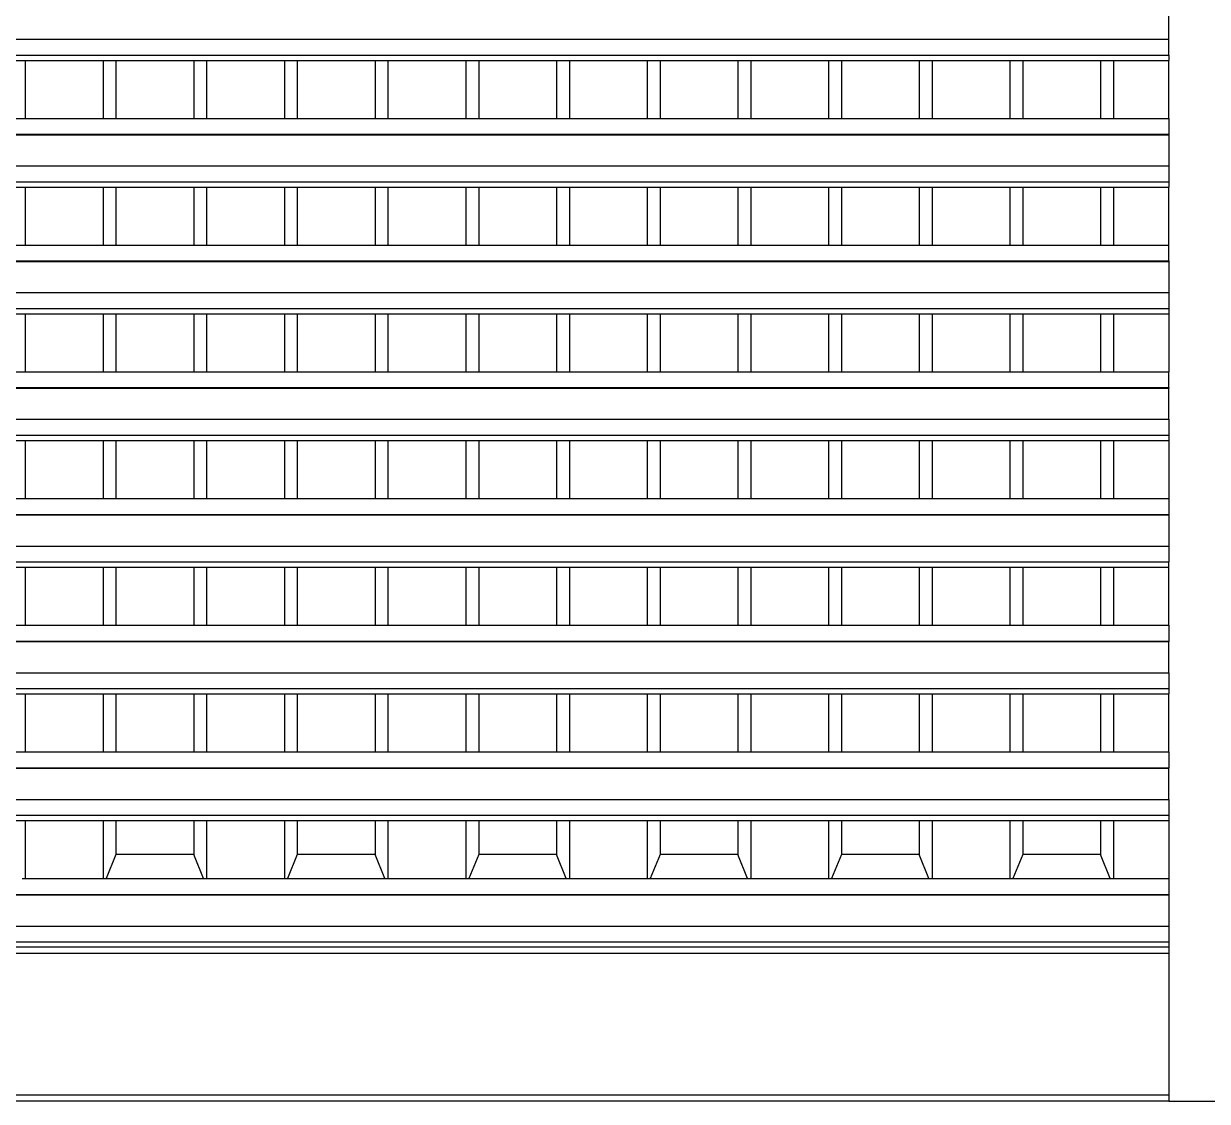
# Model space of a CAD drawing. Extents: x -101 to 101, y -14 to 18.
# Drawn here: x -41.995 to -40.152, y 9.145 to 10.823 of the extents above; entities that cross this region are included whole.
import ezdxf

# ---------------------------------------------------------------- set-up
doc = ezdxf.new("R2010")
doc.units = 0
doc.layers.get('0').update_dxf_attribs({"linetype": 'CONTINUOUS'})

msp = doc.modelspace()

# ---------------------------------------------------------------- linework, layer by layer
for p, q in [((-40.2123, 10.7989), (-40.2123, 10.8474)), ((-43.8423, 10.7989), (-40.2123, 10.7989)), ((-40.2123, 10.7743), (-40.2123, 10.7989)), ((-43.8423, 10.7743), (-40.2123, 10.7743)), ((-42.0131, 10.766), (-41.9929, 10.766)), ((-41.9929, 10.766), (-41.9929, 10.6756)), ((-41.9929, 10.766), (-41.8718, 10.766)), ((-41.8718, 10.766), (-41.8718, 10.6756)), ((-41.8718, 10.766), (-41.8517, 10.766)), ((-41.8517, 10.766), (-41.8517, 10.6756)), ((-41.8517, 10.766), (-41.7306, 10.766)), ((-41.7306, 10.766), (-41.7306, 10.6756)), ((-41.7306, 10.766), (-41.7105, 10.766)), ((-41.7105, 10.766), (-41.7105, 10.6756)), ((-41.7105, 10.766), (-41.5894, 10.766)), ((-41.5894, 10.766), (-41.5894, 10.6756)), ((-41.5894, 10.766), (-41.5693, 10.766)), ((-41.5693, 10.766), (-41.5693, 10.6756)), ((-41.5693, 10.766), (-41.4482, 10.766)), ((-41.4482, 10.766), (-41.4482, 10.6756)), ((-41.4482, 10.766), (-41.4281, 10.766)), ((-41.4281, 10.766), (-41.4281, 10.6756)), ((-41.4281, 10.766), (-41.307, 10.766)), ((-41.307, 10.766), (-41.307, 10.6756)), ((-41.307, 10.766), (-41.2868, 10.766)), ((-41.2868, 10.766), (-41.2868, 10.6756)), ((-41.2868, 10.766), (-41.1658, 10.766)), ((-41.1658, 10.766), (-41.1658, 10.6756)), ((-41.1658, 10.766), (-41.1456, 10.766)), ((-41.1456, 10.766), (-41.1456, 10.6756)), ((-41.1456, 10.766), (-41.0246, 10.766)), ((-41.0246, 10.766), (-41.0246, 10.6756)), ((-41.0246, 10.766), (-41.0044, 10.766)), ((-41.0044, 10.766), (-41.0044, 10.6756)), ((-41.0044, 10.766), (-40.8834, 10.766)), ((-40.8834, 10.766), (-40.8834, 10.6756)), ((-40.8834, 10.766), (-40.8632, 10.766)), ((-40.8632, 10.766), (-40.8632, 10.6756)), ((-40.8632, 10.766), (-40.7422, 10.766)), ((-40.7422, 10.766), (-40.7422, 10.6756)), ((-40.7422, 10.766), (-40.722, 10.766)), ((-40.722, 10.766), (-40.722, 10.6756)), ((-40.722, 10.766), (-40.601, 10.766)), ((-40.601, 10.766), (-40.601, 10.6756)), ((-40.601, 10.766), (-40.5808, 10.766)), ((-40.5808, 10.766), (-40.5808, 10.6756)), ((-40.5808, 10.766), (-40.4598, 10.766)), ((-40.4598, 10.766), (-40.4598, 10.6756)), ((-40.4598, 10.766), (-40.4396, 10.766)), ((-40.4396, 10.766), (-40.4396, 10.6756)), ((-40.4396, 10.766), (-40.3186, 10.766)), ((-40.3186, 10.766), (-40.3186, 10.6756)), ((-40.3186, 10.766), (-40.2984, 10.766)), ((-40.2984, 10.766), (-40.2984, 10.6756)), ((-40.2984, 10.766), (-40.2123, 10.766)), ((-40.2123, 10.7743), (-40.2123, 10.766)), ((-40.2123, 10.6756), (-40.2123, 10.766)), ((-42.0131, 10.6756), (-41.9929, 10.6756)), ((-41.9929, 10.6756), (-41.8718, 10.6756)), ((-41.8718, 10.6756), (-41.8517, 10.6756)), ((-41.8517, 10.6756), (-41.7306, 10.6756)), ((-41.7306, 10.6756), (-41.7105, 10.6756)), ((-41.7105, 10.6756), (-41.5894, 10.6756)), ((-41.5894, 10.6756), (-41.5693, 10.6756)), ((-41.5693, 10.6756), (-41.4482, 10.6756)), ((-41.4482, 10.6756), (-41.4281, 10.6756)), ((-41.4281, 10.6756), (-41.307, 10.6756)), ((-41.307, 10.6756), (-41.2868, 10.6756)), ((-41.2868, 10.6756), (-41.1658, 10.6756)), ((-41.1658, 10.6756), (-41.1456, 10.6756)), ((-41.1456, 10.6756), (-41.0246, 10.6756)), ((-41.0246, 10.6756), (-41.0044, 10.6756)), ((-41.0044, 10.6756), (-40.8834, 10.6756)), ((-40.8834, 10.6756), (-40.8632, 10.6756)), ((-40.8632, 10.6756), (-40.7422, 10.6756)), ((-40.7422, 10.6756), (-40.722, 10.6756)), ((-40.722, 10.6756), (-40.601, 10.6756)), ((-40.601, 10.6756), (-40.5808, 10.6756)), ((-40.5808, 10.6756), (-40.4598, 10.6756)), ((-40.4598, 10.6756), (-40.4396, 10.6756)), ((-40.4396, 10.6756), (-40.3186, 10.6756)), ((-40.3186, 10.6756), (-40.2984, 10.6756)), ((-40.2984, 10.6756), (-40.2123, 10.6756)), ((-40.2123, 10.6756), (-40.2123, 10.651)), ((-43.8423, 10.651), (-40.2123, 10.651)), ((-43.8423, 10.6501), (-40.2123, 10.6501)), ((-40.2123, 10.651), (-40.2123, 10.6501)), ((-40.2123, 10.6501), (-40.2123, 10.6016)), ((-43.8423, 10.6016), (-40.2123, 10.6016)), ((-40.2123, 10.6016), (-40.2123, 10.577)), ((-43.8423, 10.577), (-40.2123, 10.577)), ((-42.0131, 10.5688), (-41.9929, 10.5688)), ((-41.9929, 10.5688), (-41.9929, 10.4783)), ((-41.9929, 10.5688), (-41.8718, 10.5688)), ((-41.8718, 10.5688), (-41.8718, 10.4783)), ((-41.8718, 10.5688), (-41.8517, 10.5688)), ((-41.8517, 10.5688), (-41.8517, 10.4783)), ((-41.8517, 10.5688), (-41.7306, 10.5688)), ((-41.7306, 10.5688), (-41.7306, 10.4783)), ((-41.7306, 10.5688), (-41.7105, 10.5688)), ((-41.7105, 10.5688), (-41.7105, 10.4783)), ((-41.7105, 10.5688), (-41.5894, 10.5688)), ((-41.5894, 10.5688), (-41.5894, 10.4783)), ((-41.5894, 10.5688), (-41.5693, 10.5688)), ((-41.5693, 10.5688), (-41.5693, 10.4783)), ((-41.5693, 10.5688), (-41.4482, 10.5688)), ((-41.4482, 10.5688), (-41.4482, 10.4783)), ((-41.4482, 10.5688), (-41.4281, 10.5688)), ((-41.4281, 10.5688), (-41.4281, 10.4783)), ((-41.4281, 10.5688), (-41.307, 10.5688)), ((-41.307, 10.5688), (-41.307, 10.4783)), ((-41.307, 10.5688), (-41.2868, 10.5688)), ((-41.2868, 10.5688), (-41.2868, 10.4783)), ((-41.2868, 10.5688), (-41.1658, 10.5688)), ((-41.1658, 10.5688), (-41.1658, 10.4783)), ((-41.1658, 10.5688), (-41.1456, 10.5688)), ((-41.1456, 10.5688), (-41.1456, 10.4783)), ((-41.1456, 10.5688), (-41.0246, 10.5688)), ((-41.0246, 10.5688), (-41.0246, 10.4783)), ((-41.0246, 10.5688), (-41.0044, 10.5688)), ((-41.0044, 10.5688), (-41.0044, 10.4783)), ((-41.0044, 10.5688), (-40.8834, 10.5688)), ((-40.8834, 10.5688), (-40.8834, 10.4783)), ((-40.8834, 10.5688), (-40.8632, 10.5688)), ((-40.8632, 10.5688), (-40.8632, 10.4783)), ((-40.8632, 10.5688), (-40.7422, 10.5688)), ((-40.7422, 10.5688), (-40.7422, 10.4783)), ((-40.7422, 10.5688), (-40.722, 10.5688)), ((-40.722, 10.5688), (-40.722, 10.4783)), ((-40.722, 10.5688), (-40.601, 10.5688)), ((-40.601, 10.5688), (-40.601, 10.4783)), ((-40.601, 10.5688), (-40.5808, 10.5688)), ((-40.5808, 10.5688), (-40.5808, 10.4783)), ((-40.5808, 10.5688), (-40.4598, 10.5688)), ((-40.4598, 10.5688), (-40.4598, 10.4783)), ((-40.4598, 10.5688), (-40.4396, 10.5688)), ((-40.4396, 10.5688), (-40.4396, 10.4783)), ((-40.4396, 10.5688), (-40.3186, 10.5688)), ((-40.3186, 10.5688), (-40.3186, 10.4783)), ((-40.3186, 10.5688), (-40.2984, 10.5688)), ((-40.2984, 10.5688), (-40.2984, 10.4783)), ((-40.2984, 10.5688), (-40.2123, 10.5688)), ((-40.2123, 10.577), (-40.2123, 10.5688)), ((-40.2123, 10.4783), (-40.2123, 10.5688)), ((-42.0131, 10.4783), (-41.9929, 10.4783)), ((-41.9929, 10.4783), (-41.8718, 10.4783)), ((-41.8718, 10.4783), (-41.8517, 10.4783)), ((-41.8517, 10.4783), (-41.7306, 10.4783)), ((-41.7306, 10.4783), (-41.7105, 10.4783)), ((-41.7105, 10.4783), (-41.5894, 10.4783)), ((-41.5894, 10.4783), (-41.5693, 10.4783)), ((-41.5693, 10.4783), (-41.4482, 10.4783)), ((-41.4482, 10.4783), (-41.4281, 10.4783)), ((-41.4281, 10.4783), (-41.307, 10.4783)), ((-41.307, 10.4783), (-41.2868, 10.4783)), ((-41.2868, 10.4783), (-41.1658, 10.4783)), ((-41.1658, 10.4783), (-41.1456, 10.4783)), ((-41.1456, 10.4783), (-41.0246, 10.4783)), ((-41.0246, 10.4783), (-41.0044, 10.4783)), ((-41.0044, 10.4783), (-40.8834, 10.4783)), ((-40.8834, 10.4783), (-40.8632, 10.4783)), ((-40.8632, 10.4783), (-40.7422, 10.4783)), ((-40.7422, 10.4783), (-40.722, 10.4783)), ((-40.722, 10.4783), (-40.601, 10.4783)), ((-40.601, 10.4783), (-40.5808, 10.4783)), ((-40.5808, 10.4783), (-40.4598, 10.4783)), ((-40.4598, 10.4783), (-40.4396, 10.4783)), ((-40.4396, 10.4783), (-40.3186, 10.4783)), ((-40.3186, 10.4783), (-40.2984, 10.4783)), ((-40.2984, 10.4783), (-40.2123, 10.4783)), ((-40.2123, 10.4537), (-40.2123, 10.4783)), ((-43.8423, 10.4537), (-40.2123, 10.4537)), ((-43.8423, 10.4529), (-40.2123, 10.4529)), ((-40.2123, 10.4537), (-40.2123, 10.4529)), ((-40.2123, 10.4529), (-40.2123, 10.4044)), ((-43.8423, 10.4044), (-40.2123, 10.4044)), ((-40.2123, 10.4044), (-40.2123, 10.3797)), ((-43.8423, 10.3797), (-40.2123, 10.3797)), ((-40.2123, 10.3797), (-40.2123, 10.3715)), ((-42.0131, 10.3715), (-41.9929, 10.3715)), ((-41.9929, 10.3715), (-41.9929, 10.2811)), ((-41.9929, 10.3715), (-41.8718, 10.3715)), ((-41.8718, 10.3715), (-41.8718, 10.2811)), ((-41.8718, 10.3715), (-41.8517, 10.3715)), ((-41.8517, 10.3715), (-41.8517, 10.2811)), ((-41.8517, 10.3715), (-41.7306, 10.3715)), ((-41.7306, 10.3715), (-41.7306, 10.2811)), ((-41.7306, 10.3715), (-41.7105, 10.3715)), ((-41.7105, 10.3715), (-41.7105, 10.2811)), ((-41.7105, 10.3715), (-41.5894, 10.3715)), ((-41.5894, 10.3715), (-41.5894, 10.2811)), ((-41.5894, 10.3715), (-41.5693, 10.3715)), ((-41.5693, 10.3715), (-41.5693, 10.2811)), ((-41.5693, 10.3715), (-41.4482, 10.3715)), ((-41.4482, 10.3715), (-41.4482, 10.2811)), ((-41.4482, 10.3715), (-41.4281, 10.3715)), ((-41.4281, 10.3715), (-41.4281, 10.2811)), ((-41.4281, 10.3715), (-41.307, 10.3715)), ((-41.307, 10.3715), (-41.307, 10.2811)), ((-41.307, 10.3715), (-41.2868, 10.3715)), ((-41.2868, 10.3715), (-41.2868, 10.2811)), ((-41.2868, 10.3715), (-41.1658, 10.3715)), ((-41.1658, 10.3715), (-41.1658, 10.2811)), ((-41.1658, 10.3715), (-41.1456, 10.3715)), ((-41.1456, 10.3715), (-41.1456, 10.2811)), ((-41.1456, 10.3715), (-41.0246, 10.3715)), ((-41.0246, 10.3715), (-41.0246, 10.2811)), ((-41.0246, 10.3715), (-41.0044, 10.3715)), ((-41.0044, 10.3715), (-41.0044, 10.2811)), ((-41.0044, 10.3715), (-40.8834, 10.3715)), ((-40.8834, 10.3715), (-40.8834, 10.2811)), ((-40.8834, 10.3715), (-40.8632, 10.3715)), ((-40.8632, 10.3715), (-40.8632, 10.2811)), ((-40.8632, 10.3715), (-40.7422, 10.3715)), ((-40.7422, 10.3715), (-40.7422, 10.2811)), ((-40.7422, 10.3715), (-40.722, 10.3715)), ((-40.722, 10.3715), (-40.722, 10.2811)), ((-40.722, 10.3715), (-40.601, 10.3715)), ((-40.601, 10.3715), (-40.601, 10.2811)), ((-40.601, 10.3715), (-40.5808, 10.3715)), ((-40.5808, 10.3715), (-40.5808, 10.2811)), ((-40.5808, 10.3715), (-40.4598, 10.3715)), ((-40.4598, 10.3715), (-40.4598, 10.2811)), ((-40.4598, 10.3715), (-40.4396, 10.3715)), ((-40.4396, 10.3715), (-40.4396, 10.2811)), ((-40.4396, 10.3715), (-40.3186, 10.3715)), ((-40.3186, 10.3715), (-40.3186, 10.2811)), ((-40.3186, 10.3715), (-40.2984, 10.3715)), ((-40.2984, 10.3715), (-40.2984, 10.2811)), ((-40.2984, 10.3715), (-40.2123, 10.3715)), ((-40.2123, 10.3715), (-40.2123, 10.2811)), ((-42.0131, 10.2811), (-41.9929, 10.2811)), ((-41.9929, 10.2811), (-41.8718, 10.2811)), ((-41.8718, 10.2811), (-41.8517, 10.2811)), ((-41.8517, 10.2811), (-41.7306, 10.2811)), ((-41.7306, 10.2811), (-41.7105, 10.2811)), ((-41.7105, 10.2811), (-41.5894, 10.2811)), ((-41.5894, 10.2811), (-41.5693, 10.2811)), ((-41.5693, 10.2811), (-41.4482, 10.2811)), ((-41.4482, 10.2811), (-41.4281, 10.2811)), ((-41.4281, 10.2811), (-41.307, 10.2811)), ((-41.307, 10.2811), (-41.2868, 10.2811)), ((-41.2868, 10.2811), (-41.1658, 10.2811)), ((-41.1658, 10.2811), (-41.1456, 10.2811)), ((-41.1456, 10.2811), (-41.0246, 10.2811)), ((-41.0246, 10.2811), (-41.0044, 10.2811)), ((-41.0044, 10.2811), (-40.8834, 10.2811)), ((-40.8834, 10.2811), (-40.8632, 10.2811)), ((-40.8632, 10.2811), (-40.7422, 10.2811)), ((-40.7422, 10.2811), (-40.722, 10.2811)), ((-40.722, 10.2811), (-40.601, 10.2811)), ((-40.601, 10.2811), (-40.5808, 10.2811)), ((-40.5808, 10.2811), (-40.4598, 10.2811)), ((-40.4598, 10.2811), (-40.4396, 10.2811)), ((-40.4396, 10.2811), (-40.3186, 10.2811)), ((-40.3186, 10.2811), (-40.2984, 10.2811)), ((-40.2984, 10.2811), (-40.2123, 10.2811)), ((-40.2123, 10.2564), (-40.2123, 10.2811)), ((-43.8423, 10.2564), (-40.2123, 10.2564)), ((-43.8423, 10.2556), (-40.2123, 10.2556)), ((-40.2123, 10.2564), (-40.2123, 10.2556)), ((-40.2123, 10.2071), (-40.2123, 10.2556)), ((-43.8423, 10.2071), (-40.2123, 10.2071)), ((-40.2123, 10.2071), (-40.2123, 10.1824)), ((-43.8423, 10.1824), (-40.2123, 10.1824)), ((-42.0131, 10.1742), (-41.9929, 10.1742)), ((-41.9929, 10.1742), (-41.9929, 10.0838)), ((-41.9929, 10.1742), (-41.8718, 10.1742)), ((-41.8718, 10.1742), (-41.8718, 10.0838)), ((-41.8718, 10.1742), (-41.8517, 10.1742)), ((-41.8517, 10.1742), (-41.8517, 10.0838)), ((-41.8517, 10.1742), (-41.7306, 10.1742)), ((-41.7306, 10.1742), (-41.7306, 10.0838)), ((-41.7306, 10.1742), (-41.7105, 10.1742)), ((-41.7105, 10.1742), (-41.7105, 10.0838)), ((-41.7105, 10.1742), (-41.5894, 10.1742)), ((-41.5894, 10.1742), (-41.5894, 10.0838)), ((-41.5894, 10.1742), (-41.5693, 10.1742)), ((-41.5693, 10.1742), (-41.5693, 10.0838)), ((-41.5693, 10.1742), (-41.4482, 10.1742)), ((-41.4482, 10.1742), (-41.4482, 10.0838)), ((-41.4482, 10.1742), (-41.4281, 10.1742)), ((-41.4281, 10.1742), (-41.4281, 10.0838)), ((-41.4281, 10.1742), (-41.307, 10.1742)), ((-41.307, 10.1742), (-41.307, 10.0838)), ((-41.307, 10.1742), (-41.2868, 10.1742)), ((-41.2868, 10.1742), (-41.2868, 10.0838)), ((-41.2868, 10.1742), (-41.1658, 10.1742)), ((-41.1658, 10.1742), (-41.1658, 10.0838)), ((-41.1658, 10.1742), (-41.1456, 10.1742)), ((-41.1456, 10.1742), (-41.1456, 10.0838)), ((-41.1456, 10.1742), (-41.0246, 10.1742)), ((-41.0246, 10.1742), (-41.0246, 10.0838)), ((-41.0246, 10.1742), (-41.0044, 10.1742)), ((-41.0044, 10.1742), (-41.0044, 10.0838)), ((-41.0044, 10.1742), (-40.8834, 10.1742)), ((-40.8834, 10.1742), (-40.8834, 10.0838)), ((-40.8834, 10.1742), (-40.8632, 10.1742)), ((-40.8632, 10.1742), (-40.8632, 10.0838)), ((-40.8632, 10.1742), (-40.7422, 10.1742)), ((-40.7422, 10.1742), (-40.7422, 10.0838)), ((-40.7422, 10.1742), (-40.722, 10.1742)), ((-40.722, 10.1742), (-40.722, 10.0838)), ((-40.722, 10.1742), (-40.601, 10.1742)), ((-40.601, 10.1742), (-40.601, 10.0838)), ((-40.601, 10.1742), (-40.5808, 10.1742)), ((-40.5808, 10.1742), (-40.5808, 10.0838)), ((-40.5808, 10.1742), (-40.4598, 10.1742)), ((-40.4598, 10.1742), (-40.4598, 10.0838)), ((-40.4598, 10.1742), (-40.4396, 10.1742)), ((-40.4396, 10.1742), (-40.4396, 10.0838)), ((-40.4396, 10.1742), (-40.3186, 10.1742)), ((-40.3186, 10.1742), (-40.3186, 10.0838)), ((-40.3186, 10.1742), (-40.2984, 10.1742)), ((-40.2984, 10.1742), (-40.2984, 10.0838)), ((-40.2984, 10.1742), (-40.2123, 10.1742)), ((-40.2123, 10.1824), (-40.2123, 10.1742)), ((-40.2123, 10.1742), (-40.2123, 10.0838)), ((-42.0131, 10.0838), (-41.9929, 10.0838)), ((-41.9929, 10.0838), (-41.8718, 10.0838)), ((-41.8718, 10.0838), (-41.8517, 10.0838)), ((-41.8517, 10.0838), (-41.7306, 10.0838)), ((-41.7306, 10.0838), (-41.7105, 10.0838)), ((-41.7105, 10.0838), (-41.5894, 10.0838)), ((-41.5894, 10.0838), (-41.5693, 10.0838)), ((-41.5693, 10.0838), (-41.4482, 10.0838)), ((-41.4482, 10.0838), (-41.4281, 10.0838)), ((-41.4281, 10.0838), (-41.307, 10.0838)), ((-41.307, 10.0838), (-41.2868, 10.0838)), ((-41.2868, 10.0838), (-41.1658, 10.0838)), ((-41.1658, 10.0838), (-41.1456, 10.0838)), ((-41.1456, 10.0838), (-41.0246, 10.0838)), ((-41.0246, 10.0838), (-41.0044, 10.0838)), ((-41.0044, 10.0838), (-40.8834, 10.0838)), ((-40.8834, 10.0838), (-40.8632, 10.0838)), ((-40.8632, 10.0838), (-40.7422, 10.0838)), ((-40.7422, 10.0838), (-40.722, 10.0838)), ((-40.722, 10.0838), (-40.601, 10.0838)), ((-40.601, 10.0838), (-40.5808, 10.0838)), ((-40.5808, 10.0838), (-40.4598, 10.0838)), ((-40.4598, 10.0838), (-40.4396, 10.0838)), ((-40.4396, 10.0838), (-40.3186, 10.0838)), ((-40.3186, 10.0838), (-40.2984, 10.0838)), ((-40.2984, 10.0838), (-40.2123, 10.0838)), ((-40.2123, 10.0838), (-40.2123, 10.0591)), ((-43.8423, 10.0591), (-40.2123, 10.0591)), ((-43.8423, 10.0583), (-40.2123, 10.0583)), ((-40.2123, 10.0591), (-40.2123, 10.0583)), ((-40.2123, 10.0583), (-40.2123, 10.0098)), ((-43.8423, 10.0098), (-40.2123, 10.0098)), ((-40.2123, 10.0098), (-40.2123, 9.9851)), ((-43.8423, 9.9851), (-40.2123, 9.9851)), ((-42.0131, 9.9769), (-41.9929, 9.9769)), ((-41.9929, 9.9769), (-41.9929, 9.8865)), ((-41.9929, 9.9769), (-41.8718, 9.9769)), ((-41.8718, 9.9769), (-41.8718, 9.8865)), ((-41.8718, 9.9769), (-41.8517, 9.9769)), ((-41.8517, 9.9769), (-41.8517, 9.8865)), ((-41.8517, 9.9769), (-41.7306, 9.9769)), ((-41.7306, 9.9769), (-41.7306, 9.8865)), ((-41.7306, 9.9769), (-41.7105, 9.9769)), ((-41.7105, 9.9769), (-41.7105, 9.8865)), ((-41.7105, 9.9769), (-41.5894, 9.9769)), ((-41.5894, 9.9769), (-41.5894, 9.8865)), ((-41.5894, 9.9769), (-41.5693, 9.9769)), ((-41.5693, 9.9769), (-41.5693, 9.8865)), ((-41.5693, 9.9769), (-41.4482, 9.9769)), ((-41.4482, 9.9769), (-41.4482, 9.8865)), ((-41.4482, 9.9769), (-41.4281, 9.9769)), ((-41.4281, 9.9769), (-41.4281, 9.8865)), ((-41.4281, 9.9769), (-41.307, 9.9769)), ((-41.307, 9.9769), (-41.307, 9.8865)), ((-41.307, 9.9769), (-41.2868, 9.9769)), ((-41.2868, 9.9769), (-41.2868, 9.8865)), ((-41.2868, 9.9769), (-41.1658, 9.9769)), ((-41.1658, 9.9769), (-41.1658, 9.8865)), ((-41.1658, 9.9769), (-41.1456, 9.9769)), ((-41.1456, 9.9769), (-41.1456, 9.8865)), ((-41.1456, 9.9769), (-41.0246, 9.9769)), ((-41.0246, 9.9769), (-41.0246, 9.8865)), ((-41.0246, 9.9769), (-41.0044, 9.9769)), ((-41.0044, 9.9769), (-41.0044, 9.8865)), ((-41.0044, 9.9769), (-40.8834, 9.9769)), ((-40.8834, 9.9769), (-40.8834, 9.8865)), ((-40.8834, 9.9769), (-40.8632, 9.9769)), ((-40.8632, 9.9769), (-40.8632, 9.8865)), ((-40.8632, 9.9769), (-40.7422, 9.9769)), ((-40.7422, 9.9769), (-40.7422, 9.8865)), ((-40.7422, 9.9769), (-40.722, 9.9769)), ((-40.722, 9.9769), (-40.722, 9.8865)), ((-40.722, 9.9769), (-40.601, 9.9769)), ((-40.601, 9.9769), (-40.601, 9.8865)), ((-40.601, 9.9769), (-40.5808, 9.9769)), ((-40.5808, 9.9769), (-40.5808, 9.8865)), ((-40.5808, 9.9769), (-40.4598, 9.9769)), ((-40.4598, 9.9769), (-40.4598, 9.8865)), ((-40.4598, 9.9769), (-40.4396, 9.9769)), ((-40.4396, 9.9769), (-40.4396, 9.8865)), ((-40.4396, 9.9769), (-40.3186, 9.9769)), ((-40.3186, 9.9769), (-40.3186, 9.8865)), ((-40.3186, 9.9769), (-40.2984, 9.9769)), ((-40.2984, 9.9769), (-40.2984, 9.8865)), ((-40.2984, 9.9769), (-40.2123, 9.9769)), ((-40.2123, 9.9769), (-40.2123, 9.9851)), ((-40.2123, 9.8865), (-40.2123, 9.9769)), ((-42.0131, 9.8865), (-41.9929, 9.8865)), ((-41.9929, 9.8865), (-41.8718, 9.8865)), ((-41.8718, 9.8865), (-41.8517, 9.8865)), ((-41.8517, 9.8865), (-41.7306, 9.8865)), ((-41.7306, 9.8865), (-41.7105, 9.8865)), ((-41.7105, 9.8865), (-41.5894, 9.8865)), ((-41.5894, 9.8865), (-41.5693, 9.8865)), ((-41.5693, 9.8865), (-41.4482, 9.8865)), ((-41.4482, 9.8865), (-41.4281, 9.8865)), ((-41.4281, 9.8865), (-41.307, 9.8865)), ((-41.307, 9.8865), (-41.2868, 9.8865)), ((-41.2868, 9.8865), (-41.1658, 9.8865)), ((-41.1658, 9.8865), (-41.1456, 9.8865)), ((-41.1456, 9.8865), (-41.0246, 9.8865)), ((-41.0246, 9.8865), (-41.0044, 9.8865)), ((-41.0044, 9.8865), (-40.8834, 9.8865)), ((-40.8834, 9.8865), (-40.8632, 9.8865)), ((-40.8632, 9.8865), (-40.7422, 9.8865)), ((-40.7422, 9.8865), (-40.722, 9.8865)), ((-40.722, 9.8865), (-40.601, 9.8865)), ((-40.601, 9.8865), (-40.5808, 9.8865)), ((-40.5808, 9.8865), (-40.4598, 9.8865)), ((-40.4598, 9.8865), (-40.4396, 9.8865)), ((-40.4396, 9.8865), (-40.3186, 9.8865)), ((-40.3186, 9.8865), (-40.2984, 9.8865)), ((-40.2984, 9.8865), (-40.2123, 9.8865)), ((-40.2123, 9.8865), (-40.2123, 9.8618)), ((-43.8423, 9.8618), (-40.2123, 9.8618)), ((-43.8423, 9.861), (-40.2123, 9.861)), ((-40.2123, 9.8618), (-40.2123, 9.861)), ((-40.2123, 9.8125), (-40.2123, 9.861)), ((-43.8423, 9.8125), (-40.2123, 9.8125)), ((-40.2123, 9.8125), (-40.2123, 9.7879)), ((-43.8423, 9.7879), (-40.2123, 9.7879)), ((-40.2123, 9.7879), (-40.2123, 9.7796)), ((-42.0131, 9.7796), (-41.9929, 9.7796)), ((-41.9929, 9.7796), (-41.9929, 9.6892)), ((-41.9929, 9.7796), (-41.8718, 9.7796)), ((-41.8718, 9.7796), (-41.8718, 9.6892)), ((-41.8718, 9.7796), (-41.8517, 9.7796)), ((-41.8517, 9.7796), (-41.8517, 9.6892)), ((-41.8517, 9.7796), (-41.7306, 9.7796)), ((-41.7306, 9.7796), (-41.7306, 9.6892)), ((-41.7306, 9.7796), (-41.7105, 9.7796)), ((-41.7105, 9.7796), (-41.7105, 9.6892)), ((-41.7105, 9.7796), (-41.5894, 9.7796)), ((-41.5894, 9.7796), (-41.5894, 9.6892)), ((-41.5894, 9.7796), (-41.5693, 9.7796)), ((-41.5693, 9.7796), (-41.5693, 9.6892)), ((-41.5693, 9.7796), (-41.4482, 9.7796)), ((-41.4482, 9.7796), (-41.4482, 9.6892)), ((-41.4482, 9.7796), (-41.4281, 9.7796)), ((-41.4281, 9.7796), (-41.4281, 9.6892)), ((-41.4281, 9.7796), (-41.307, 9.7796)), ((-41.307, 9.7796), (-41.307, 9.6892)), ((-41.307, 9.7796), (-41.2868, 9.7796)), ((-41.2868, 9.7796), (-41.2868, 9.6892)), ((-41.2868, 9.7796), (-41.1658, 9.7796)), ((-41.1658, 9.7796), (-41.1658, 9.6892)), ((-41.1658, 9.7796), (-41.1456, 9.7796)), ((-41.1456, 9.7796), (-41.1456, 9.6892)), ((-41.1456, 9.7796), (-41.0246, 9.7796)), ((-41.0246, 9.7796), (-41.0246, 9.6892)), ((-41.0246, 9.7796), (-41.0044, 9.7796)), ((-41.0044, 9.7796), (-41.0044, 9.6892)), ((-41.0044, 9.7796), (-40.8834, 9.7796)), ((-40.8834, 9.7796), (-40.8834, 9.6892)), ((-40.8834, 9.7796), (-40.8632, 9.7796)), ((-40.8632, 9.7796), (-40.8632, 9.6892)), ((-40.8632, 9.7796), (-40.7422, 9.7796)), ((-40.7422, 9.7796), (-40.7422, 9.6892)), ((-40.7422, 9.7796), (-40.722, 9.7796)), ((-40.722, 9.7796), (-40.722, 9.6892)), ((-40.722, 9.7796), (-40.601, 9.7796)), ((-40.601, 9.7796), (-40.601, 9.6892)), ((-40.601, 9.7796), (-40.5808, 9.7796)), ((-40.5808, 9.7796), (-40.5808, 9.6892)), ((-40.5808, 9.7796), (-40.4598, 9.7796)), ((-40.4598, 9.7796), (-40.4598, 9.6892)), ((-40.4598, 9.7796), (-40.4396, 9.7796)), ((-40.4396, 9.7796), (-40.4396, 9.6892)), ((-40.4396, 9.7796), (-40.3186, 9.7796)), ((-40.3186, 9.7796), (-40.3186, 9.6892)), ((-40.3186, 9.7796), (-40.2984, 9.7796)), ((-40.2984, 9.7796), (-40.2984, 9.6892)), ((-40.2984, 9.7796), (-40.2123, 9.7796)), ((-40.2123, 9.6892), (-40.2123, 9.7796)), ((-42.0131, 9.6892), (-41.9929, 9.6892)), ((-41.9929, 9.6892), (-41.8718, 9.6892)), ((-41.8718, 9.6892), (-41.8517, 9.6892)), ((-41.8517, 9.6892), (-41.7306, 9.6892)), ((-41.7306, 9.6892), (-41.7105, 9.6892)), ((-41.7105, 9.6892), (-41.5894, 9.6892)), ((-41.5894, 9.6892), (-41.5693, 9.6892)), ((-41.5693, 9.6892), (-41.4482, 9.6892)), ((-41.4482, 9.6892), (-41.4281, 9.6892)), ((-41.4281, 9.6892), (-41.307, 9.6892)), ((-41.307, 9.6892), (-41.2868, 9.6892)), ((-41.2868, 9.6892), (-41.1658, 9.6892)), ((-41.1658, 9.6892), (-41.1456, 9.6892)), ((-41.1456, 9.6892), (-41.0246, 9.6892)), ((-41.0246, 9.6892), (-41.0044, 9.6892)), ((-41.0044, 9.6892), (-40.8834, 9.6892)), ((-40.8834, 9.6892), (-40.8632, 9.6892)), ((-40.8632, 9.6892), (-40.7422, 9.6892)), ((-40.7422, 9.6892), (-40.722, 9.6892)), ((-40.722, 9.6892), (-40.601, 9.6892)), ((-40.601, 9.6892), (-40.5808, 9.6892)), ((-40.5808, 9.6892), (-40.4598, 9.6892)), ((-40.4598, 9.6892), (-40.4396, 9.6892)), ((-40.4396, 9.6892), (-40.3186, 9.6892)), ((-40.3186, 9.6892), (-40.2984, 9.6892)), ((-40.2984, 9.6892), (-40.2123, 9.6892)), ((-40.2123, 9.6892), (-40.2123, 9.6646)), ((-43.8423, 9.6646), (-40.2123, 9.6646)), ((-43.8423, 9.6637), (-40.2123, 9.6637)), ((-40.2123, 9.6646), (-40.2123, 9.6637)), ((-40.2123, 9.6152), (-40.2123, 9.6637)), ((-43.8423, 9.6152), (-40.2123, 9.6152)), ((-40.2123, 9.6152), (-40.2123, 9.5906)), ((-43.8423, 9.5906), (-40.2123, 9.5906)), ((-40.2123, 9.5906), (-40.2123, 9.5824)), ((-42.0131, 9.5824), (-41.9929, 9.5824)), ((-41.9929, 9.5824), (-41.9929, 9.4919)), ((-41.9929, 9.5824), (-41.8718, 9.5824)), ((-41.8718, 9.5824), (-41.8718, 9.4919)), ((-41.8718, 9.5824), (-41.8517, 9.5824)), ((-41.8517, 9.5824), (-41.8517, 9.5292)), ((-41.8517, 9.5824), (-41.7306, 9.5824)), ((-41.7306, 9.5824), (-41.7306, 9.5292)), ((-41.7306, 9.5824), (-41.7105, 9.5824)), ((-41.7105, 9.5824), (-41.7105, 9.4919)), ((-41.7105, 9.5824), (-41.5894, 9.5824)), ((-41.5894, 9.5824), (-41.5894, 9.4919)), ((-41.5894, 9.5824), (-41.5693, 9.5824)), ((-41.5693, 9.5824), (-41.5693, 9.5292)), ((-41.5693, 9.5824), (-41.4482, 9.5824)), ((-41.4482, 9.5824), (-41.4482, 9.5292)), ((-41.4482, 9.5824), (-41.4281, 9.5824)), ((-41.4281, 9.5824), (-41.4281, 9.4919)), ((-41.4281, 9.5824), (-41.307, 9.5824)), ((-41.307, 9.5824), (-41.307, 9.4919)), ((-41.307, 9.5824), (-41.2868, 9.5824)), ((-41.2868, 9.5824), (-41.2868, 9.5292)), ((-41.2868, 9.5824), (-41.1658, 9.5824)), ((-41.1658, 9.5824), (-41.1658, 9.5292)), ((-41.1658, 9.5824), (-41.1456, 9.5824)), ((-41.1456, 9.5824), (-41.1456, 9.4919)), ((-41.1456, 9.5824), (-41.0246, 9.5824)), ((-41.0246, 9.5824), (-41.0246, 9.4919)), ((-41.0246, 9.5824), (-41.0044, 9.5824)), ((-41.0044, 9.5824), (-41.0044, 9.5292)), ((-41.0044, 9.5824), (-40.8834, 9.5824)), ((-40.8834, 9.5824), (-40.8834, 9.5292)), ((-40.8834, 9.5824), (-40.8632, 9.5824)), ((-40.8632, 9.5824), (-40.8632, 9.4919)), ((-40.8632, 9.5824), (-40.7422, 9.5824)), ((-40.7422, 9.5824), (-40.7422, 9.4919)), ((-40.7422, 9.5824), (-40.722, 9.5824)), ((-40.722, 9.5824), (-40.722, 9.5292)), ((-40.722, 9.5824), (-40.601, 9.5824)), ((-40.601, 9.5824), (-40.601, 9.5292)), ((-40.601, 9.5824), (-40.5808, 9.5824)), ((-40.5808, 9.5824), (-40.5808, 9.4919)), ((-40.5808, 9.5824), (-40.4598, 9.5824)), ((-40.4598, 9.5824), (-40.4598, 9.4919)), ((-40.4598, 9.5824), (-40.4396, 9.5824)), ((-40.4396, 9.5824), (-40.4396, 9.5292)), ((-40.4396, 9.5824), (-40.3186, 9.5824)), ((-40.3186, 9.5824), (-40.3186, 9.5292)), ((-40.3186, 9.5824), (-40.2984, 9.5824)), ((-40.2984, 9.5824), (-40.2984, 9.4919)), ((-40.2984, 9.5824), (-40.2123, 9.5824)), ((-40.2123, 9.5824), (-40.2123, 9.4919)), ((-41.8517, 9.5292), (-41.8669, 9.4919)), ((-41.7306, 9.5292), (-41.8517, 9.5292)), ((-41.7154, 9.4919), (-41.7306, 9.5292)), ((-41.5693, 9.5292), (-41.5845, 9.4919)), ((-41.4482, 9.5292), (-41.5693, 9.5292)), ((-41.433, 9.4919), (-41.4482, 9.5292)), ((-41.2868, 9.5292), (-41.3021, 9.4919)), ((-41.1658, 9.5292), (-41.2868, 9.5292)), ((-41.1506, 9.4919), (-41.1658, 9.5292)), ((-41.0044, 9.5292), (-41.0197, 9.4919)), ((-40.8834, 9.5292), (-41.0044, 9.5292)), ((-40.8681, 9.4919), (-40.8834, 9.5292)), ((-40.722, 9.5292), (-40.7373, 9.4919)), ((-40.601, 9.5292), (-40.722, 9.5292)), ((-40.5857, 9.4919), (-40.601, 9.5292)), ((-40.4396, 9.5292), (-40.4549, 9.4919)), ((-40.3186, 9.5292), (-40.4396, 9.5292)), ((-40.3033, 9.4919), (-40.3186, 9.5292)), ((-41.9978, 9.4919), (-41.9929, 9.4919)), ((-41.9929, 9.4919), (-41.8718, 9.4919)), ((-41.8718, 9.4919), (-41.8669, 9.4919)), ((-41.8669, 9.4919), (-41.7154, 9.4919)), ((-41.7154, 9.4919), (-41.7105, 9.4919)), ((-41.7105, 9.4919), (-41.5894, 9.4919)), ((-41.5894, 9.4919), (-41.5845, 9.4919)), ((-41.5845, 9.4919), (-41.433, 9.4919)), ((-41.433, 9.4919), (-41.4281, 9.4919)), ((-41.4281, 9.4919), (-41.307, 9.4919)), ((-41.307, 9.4919), (-41.3021, 9.4919)), ((-41.3021, 9.4919), (-41.1506, 9.4919)), ((-41.1506, 9.4919), (-41.1456, 9.4919)), ((-41.1456, 9.4919), (-41.0246, 9.4919)), ((-41.0246, 9.4919), (-41.0197, 9.4919)), ((-41.0197, 9.4919), (-40.8681, 9.4919)), ((-40.8681, 9.4919), (-40.8632, 9.4919)), ((-40.8632, 9.4919), (-40.7422, 9.4919)), ((-40.7422, 9.4919), (-40.7373, 9.4919)), ((-40.7373, 9.4919), (-40.5857, 9.4919)), ((-40.5857, 9.4919), (-40.5808, 9.4919)), ((-40.5808, 9.4919), (-40.4598, 9.4919)), ((-40.4598, 9.4919), (-40.4549, 9.4919)), ((-40.4549, 9.4919), (-40.3033, 9.4919)), ((-40.3033, 9.4919), (-40.2984, 9.4919)), ((-40.2984, 9.4919), (-40.2123, 9.4919)), ((-40.2123, 9.4919), (-40.2123, 9.4673)), ((-43.8423, 9.4673), (-40.2123, 9.4673)), ((-43.8423, 9.4665), (-40.2123, 9.4665)), ((-40.2123, 9.4673), (-40.2123, 9.4665)), ((-40.2123, 9.4665), (-40.2123, 9.418)), ((-43.8423, 9.418), (-40.2123, 9.418)), ((-40.2123, 9.418), (-40.2123, 9.3933)), ((-43.8423, 9.3933), (-40.2123, 9.3933)), ((-40.2123, 9.3851), (-43.8423, 9.3851)), ((-40.2123, 9.3933), (-40.2123, 9.3851)), ((-40.2123, 9.3851), (-40.2123, 9.3753)), ((-40.2123, 9.3753), (-43.8423, 9.3753)), ((-40.2123, 9.3753), (-40.2123, 9.1549)), ((-40.2123, 9.1549), (-43.8423, 9.1549)), ((-40.2123, 9.1451), (-43.8423, 9.1451)), ((-40.2123, 9.1549), (-40.2123, 9.1451)), ((-40.2123, 9.1451), (-40.0923, 9.1451))]:
    msp.add_line(p, q)

doc.saveas('drawing.dxf')
